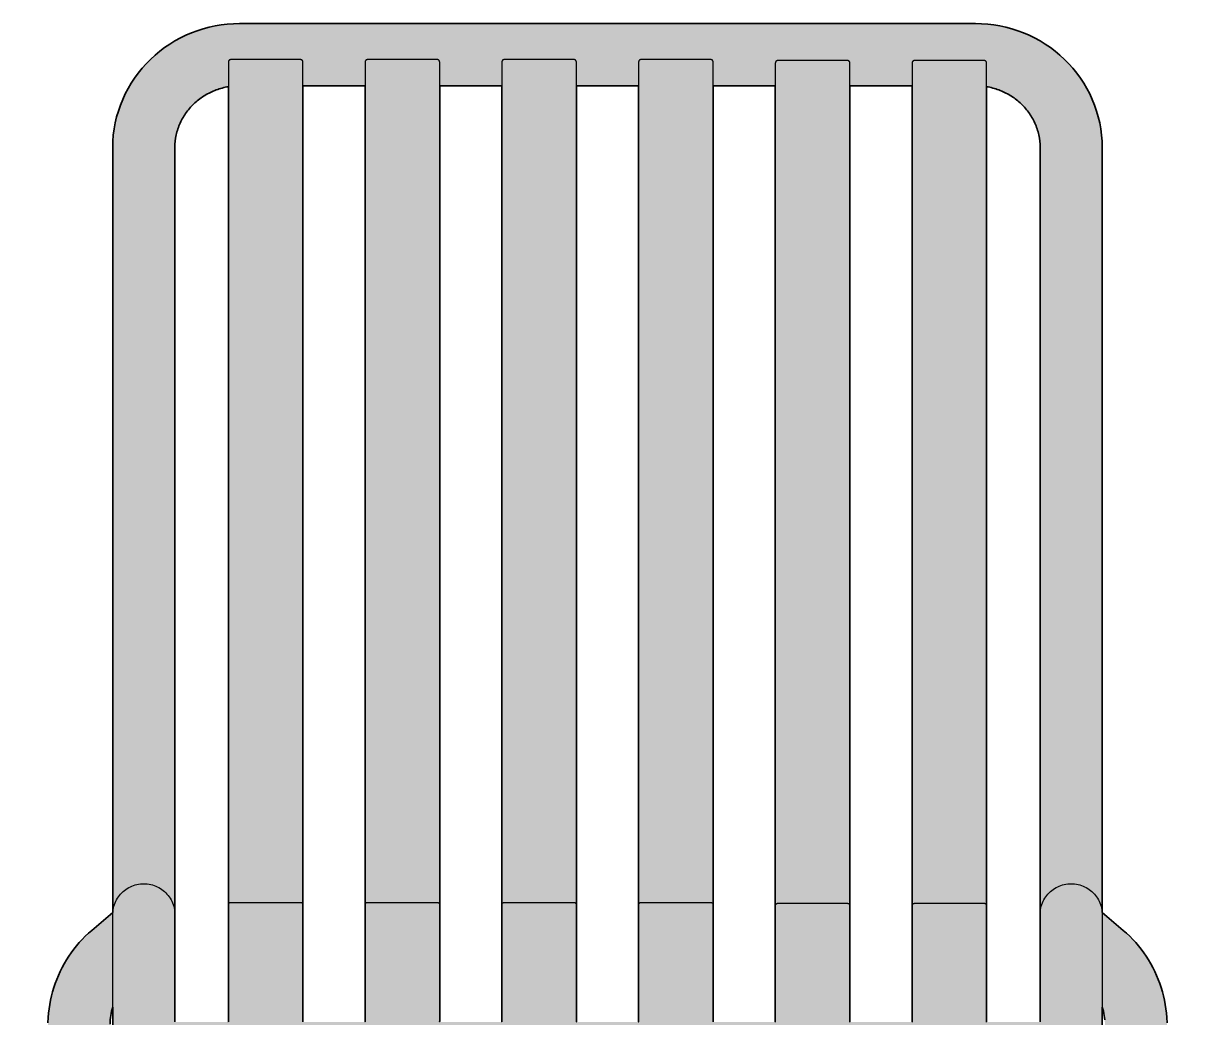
# Model space of a CAD drawing. Header units: millimetres. Extents: x 0 to 1796, y -960 to 800.
# Drawn here: x 172.1 to 642, y 399.8 to 799.7 of the extents above; entities that cross this region are included whole.
import ezdxf

# ---------------------------------------------------------------- set-up
doc = ezdxf.new("R2010")
doc.units = ezdxf.units.MM
doc.layers.add('Blocks', color=7, linetype='Continuous')
doc.layers.add('Blocks$Fill', color=7, linetype='Continuous', true_color=0xffffff)
doc.layers.add('Blocks$Inner', color=7, linetype='Continuous', lineweight=25, true_color=0x007f00)
doc.layers.add('Blocks$Outline', color=7, linetype='Continuous', lineweight=35, true_color=0xff3f3f)

# ---------------------------------------------------------------- blocks, each defined once
blk = doc.blocks.new('Palissade Chair Front')
at = {"layer": 'Blocks$Fill'}
h = blk.add_hatch(color=256, dxfattribs=at)
h.paths.add_polyline_path([(208.02, 442.14), (198.25, 433.75), (196.98, 432.55), (195.76, 431.31), (194.57, 430.02), (193.44, 428.7), (192.35, 427.33), (191.31, 425.93), (190.32, 424.49), (189.38, 423.02), (188.49, 421.52), (187.65, 419.98), (186.87, 418.42), (186.14, 416.83), (185.47, 415.22), (184.86, 413.59), (184.3, 411.93), (183.8, 410.26), (183.36, 408.57), (182.97, 406.86), (182.65, 405.15), (182.39, 403.42), (182.19, 401.69), (182.05, 399.95), (181.96, 397.71), (175.35, 20.39), (175.27, 19.06), (175.14, 17.74), (174.98, 16.42), (174.78, 15.1), (174.53, 13.8), (174.25, 12.47), (172.08, 3.19), (172.08, 3.18), (172.07, 3.16), (172.07, 3.15), (172.07, 3.13), (172.07, 3.12), (172.07, 3.1), (172.07, 3.09), (172.07, 3.07), (172.07, 3.06), (172.07, 3.04), (172.07, 3.02), (172.07, 3.01), (172.08, 2.99), (172.08, 2.98), (172.08, 2.96), (172.09, 2.94), (172.09, 2.93), (172.1, 2.91), (172.1, 2.9), (172.11, 2.88), (172.12, 2.86), (172.12, 2.85), (172.13, 2.83), (172.14, 2.82), (172.15, 2.8), (172.16, 2.78), (172.17, 2.77), (172.18, 2.75), (172.19, 2.73), (172.2, 2.72), (172.21, 2.7), (172.22, 2.68), (172.24, 2.67), (172.25, 2.65), (172.27, 2.63), (172.28, 2.62), (172.3, 2.6), (172.33, 2.57), (172.36, 2.53), (172.4, 2.5), (172.44, 2.47), (172.48, 2.43), (172.52, 2.4), (172.57, 2.37), (172.62, 2.33), (172.67, 2.3), (172.72, 2.27), (172.77, 2.23), (172.89, 2.16), (173.02, 2.1), (173.16, 2.03), (173.3, 1.96), (173.46, 1.89), (173.62, 1.83), (173.8, 1.76), (173.98, 1.69), (174.18, 1.63), (174.59, 1.5), (175.05, 1.37), (175.53, 1.25), (176.06, 1.13), (176.61, 1.01), (177.8, 0.8), (179.09, 0.6), (180.45, 0.44), (181.86, 0.29), (183.3, 0.18), (184.75, 0.09), (187.57, 0), (190.39, 0), (191.83, 0.04), (193.27, 0.1), (194.68, 0.2), (196.05, 0.32), (197.33, 0.47), (198.52, 0.64), (199.08, 0.74), (199.6, 0.84), (200.09, 0.95), (200.54, 1.06), (200.95, 1.18), (201.15, 1.24), (201.33, 1.3), (201.51, 1.36), (201.67, 1.42), (201.83, 1.48), (201.98, 1.54), (202.11, 1.61), (202.24, 1.67), (202.3, 1.7), (202.36, 1.73), (202.41, 1.76), (202.47, 1.8), (202.52, 1.83), (202.56, 1.86), (202.61, 1.89), (202.65, 1.92), (202.7, 1.96), (202.73, 1.99), (202.77, 2.02), (202.81, 2.05), (202.84, 2.09), (202.85, 2.1), (202.87, 2.12), (202.88, 2.13), (202.9, 2.15), (202.91, 2.17), (202.92, 2.18), (202.93, 2.2), (202.94, 2.21), (202.95, 2.23), (202.97, 2.25), (202.97, 2.26), (202.98, 2.28), (202.99, 2.29), (203, 2.31), (203.01, 2.33), (203.02, 2.34), (203.02, 2.36), (203.03, 2.37), (203.03, 2.39), (203.04, 2.41), (203.04, 2.42), (203.05, 2.44), (203.05, 2.45), (203.06, 2.47), (203.06, 2.49), (203.06, 2.5), (203.06, 2.52), (203.06, 2.53), (203.06, 2.55), (203.06, 2.56), (203.06, 2.58), (203.06, 2.59), (203.06, 2.6), (203.06, 2.61), (203.06, 2.63), (203.06, 2.64), (203.06, 2.65), (203.05, 2.67), (200.97, 13.33), (200.78, 14.65), (200.62, 15.96), (200.5, 17.29), (200.42, 18.61), (200.39, 19.94), (200.39, 21.29), (206.95, 397.26), (206.98, 398.14), (207.04, 398.99), (207.13, 399.85), (207.25, 400.7), (207.4, 401.55), (207.58, 402.39), (207.79, 403.22), (208.02, 404.05), (208.02, 395.56), (207.99, 20.17), (207.91, 18.59), (207.77, 17.01), (207.58, 15.44), (207.33, 13.87), (207.03, 12.31), (205.02, 2.85), (205.02, 2.84), (205.02, 2.83), (205.02, 2.83), (205.02, 2.82), (205.02, 2.81), (205.02, 2.8), (205.03, 2.8), (205.03, 2.79), (205.03, 2.78), (205.03, 2.77), (205.04, 2.76), (205.04, 2.76), (205.05, 2.75), (205.05, 2.74), (205.06, 2.73), (205.06, 2.73), (205.07, 2.72), (205.08, 2.71), (205.08, 2.7), (205.09, 2.7), (205.1, 2.69), (205.11, 2.68), (205.12, 2.67), (205.13, 2.67), (205.14, 2.66), (205.15, 2.65), (205.16, 2.64), (205.18, 2.63), (205.19, 2.63), (205.22, 2.61), (205.25, 2.59), (205.28, 2.58), (205.31, 2.56), (205.35, 2.55), (205.39, 2.53), (205.43, 2.52), (205.52, 2.48), (205.62, 2.45), (205.73, 2.42), (205.85, 2.39), (206.11, 2.33), (206.41, 2.27), (206.75, 2.2), (207.55, 2.09), (208.49, 1.97), (209.56, 1.87), (212.04, 1.69), (214.82, 1.57), (220.52, 1.47), (226.23, 1.57), (229, 1.69), (231.48, 1.87), (232.55, 1.97), (233.49, 2.09), (234.29, 2.2), (234.63, 2.27), (234.93, 2.33), (235.2, 2.39), (235.31, 2.42), (235.42, 2.45), (235.52, 2.48), (235.61, 2.52), (235.65, 2.53), (235.69, 2.55), (235.73, 2.56), (235.76, 2.58), (235.79, 2.59), (235.82, 2.61), (235.85, 2.63), (235.87, 2.63), (235.88, 2.64), (235.89, 2.65), (235.9, 2.66), (235.91, 2.67), (235.92, 2.67), (235.93, 2.68), (235.94, 2.69), (235.95, 2.7), (235.96, 2.7), (235.97, 2.71), (235.97, 2.72), (235.98, 2.73), (235.99, 2.73), (235.99, 2.74), (236, 2.75), (236, 2.76), (236.01, 2.76), (236.01, 2.77), (236.01, 2.78), (236.02, 2.79), (236.02, 2.8), (236.02, 2.8), (236.02, 2.81), (236.02, 2.82), (236.02, 2.83), (236.02, 2.83), (236.02, 2.84), (236.02, 2.85), (236.02, 2.86), (233.71, 13.87), (233.46, 15.44), (233.27, 17.01), (233.13, 18.59), (233.05, 20.17), (233.02, 21.76), (233.02, 373.1), (581.02, 373.1), (580.99, 20.17), (580.91, 18.59), (580.77, 17.01), (580.58, 15.44), (580.33, 13.87), (580.03, 12.31), (578.02, 2.85), (578.02, 2.84), (578.02, 2.83), (578.02, 2.83), (578.02, 2.82), (578.02, 2.81), (578.02, 2.8), (578.03, 2.8), (578.03, 2.79), (578.03, 2.78), (578.03, 2.77), (578.04, 2.76), (578.04, 2.76), (578.05, 2.75), (578.05, 2.74), (578.06, 2.73), (578.06, 2.73), (578.07, 2.72), (578.08, 2.71), (578.08, 2.7), (578.09, 2.7), (578.1, 2.69), (578.11, 2.68), (578.12, 2.67), (578.13, 2.67), (578.14, 2.66), (578.15, 2.65), (578.16, 2.64), (578.18, 2.63), (578.19, 2.63), (578.22, 2.61), (578.25, 2.59), (578.28, 2.58), (578.31, 2.56), (578.35, 2.55), (578.39, 2.53), (578.43, 2.52), (578.52, 2.48), (578.62, 2.45), (578.73, 2.42), (578.85, 2.39), (579.11, 2.33), (579.41, 2.27), (579.75, 2.2), (580.55, 2.09), (581.49, 1.97), (582.56, 1.87), (585.04, 1.69), (587.82, 1.57), (593.52, 1.47), (599.23, 1.57), (602, 1.69), (604.48, 1.87), (605.55, 1.97), (606.49, 2.09), (607.29, 2.2), (607.63, 2.27), (607.93, 2.33), (608.2, 2.39), (608.31, 2.42), (608.42, 2.45), (608.52, 2.48), (608.61, 2.52), (608.65, 2.53), (608.69, 2.55), (608.73, 2.56), (608.76, 2.58), (608.79, 2.59), (608.82, 2.61), (608.85, 2.63), (608.87, 2.63), (608.88, 2.64), (608.89, 2.65), (608.9, 2.66), (608.91, 2.67), (608.92, 2.67), (608.93, 2.68), (608.94, 2.69), (608.95, 2.7), (608.96, 2.7), (608.97, 2.71), (608.97, 2.72), (608.98, 2.73), (608.99, 2.73), (608.99, 2.74), (609, 2.75), (609, 2.76), (609.01, 2.76), (609.01, 2.77), (609.01, 2.78), (609.02, 2.79), (609.02, 2.8), (609.02, 2.8), (609.02, 2.81), (609.02, 2.82), (609.02, 2.83), (609.02, 2.83), (609.02, 2.84), (609.02, 2.85), (609.02, 2.86), (606.71, 13.87), (606.46, 15.44), (606.27, 17.01), (606.13, 18.59), (606.05, 20.17), (606.02, 21.76), (606.02, 395.56), (606.02, 404.05), (606.46, 402.39), (606.64, 401.55), (606.79, 400.7), (606.91, 399.85), (607, 398.99), (607.06, 398.14), (607.09, 397.26), (613.66, 19.94), (613.62, 18.61), (613.54, 17.29), (613.42, 15.96), (613.27, 14.65), (613.07, 13.33), (612.83, 12.03), (610.99, 2.65), (610.98, 2.64), (610.98, 2.63), (610.98, 2.61), (610.98, 2.6), (610.98, 2.59), (610.98, 2.58), (610.98, 2.56), (610.98, 2.55), (610.98, 2.53), (610.98, 2.52), (610.98, 2.5), (610.98, 2.49), (610.99, 2.47), (610.99, 2.45), (610.99, 2.44), (611, 2.42), (611, 2.41), (611.01, 2.39), (611.01, 2.37), (611.02, 2.36), (611.03, 2.34), (611.03, 2.33), (611.04, 2.31), (611.05, 2.29), (611.06, 2.28), (611.07, 2.26), (611.08, 2.25), (611.09, 2.23), (611.1, 2.21), (611.11, 2.2), (611.12, 2.18), (611.13, 2.17), (611.15, 2.15), (611.16, 2.13), (611.18, 2.12), (611.19, 2.1), (611.21, 2.09), (611.24, 2.05), (611.27, 2.02), (611.31, 1.99), (611.35, 1.96), (611.39, 1.92), (611.43, 1.89), (611.48, 1.86), (611.53, 1.83), (611.58, 1.8), (611.63, 1.76), (611.69, 1.73), (611.74, 1.7), (611.8, 1.67), (611.93, 1.61), (612.07, 1.54), (612.21, 1.48), (612.37, 1.42), (612.53, 1.36), (612.71, 1.3), (612.89, 1.24), (613.09, 1.18), (613.5, 1.06), (613.96, 0.95), (614.44, 0.84), (614.97, 0.74), (615.52, 0.64), (616.71, 0.47), (618, 0.32), (619.36, 0.2), (620.77, 0.1), (622.21, 0.04), (623.66, 0), (626.48, 0), (629.3, 0.09), (630.74, 0.18), (632.18, 0.29), (633.59, 0.44), (634.96, 0.6), (636.24, 0.8), (637.43, 1.01), (637.99, 1.13), (638.51, 1.25), (639, 1.37), (639.45, 1.5), (639.86, 1.63), (640.06, 1.69), (640.24, 1.76), (640.42, 1.83), (640.58, 1.89), (640.74, 1.96), (640.89, 2.03), (641.02, 2.1), (641.15, 2.16), (641.27, 2.23), (641.32, 2.27), (641.38, 2.3), (641.43, 2.33), (641.47, 2.37), (641.52, 2.4), (641.56, 2.43), (641.61, 2.47), (641.64, 2.5), (641.68, 2.53), (641.72, 2.57), (641.75, 2.6), (641.76, 2.62), (641.78, 2.63), (641.79, 2.65), (641.81, 2.67), (641.82, 2.68), (641.83, 2.7), (641.84, 2.72), (641.85, 2.73), (641.87, 2.75), (641.88, 2.77), (641.89, 2.78), (641.89, 2.8), (641.9, 2.82), (641.91, 2.83), (641.92, 2.85), (641.93, 2.86), (641.93, 2.88), (641.94, 2.9), (641.94, 2.91), (641.95, 2.93), (641.95, 2.94), (641.96, 2.96), (641.96, 2.98), (641.97, 2.99), (641.97, 3.01), (641.97, 3.02), (641.97, 3.04), (641.97, 3.06), (641.97, 3.07), (641.97, 3.09), (641.97, 3.1), (641.97, 3.12), (641.97, 3.13), (641.97, 3.15), (641.97, 3.16), (641.97, 3.18), (641.96, 3.19), (641.96, 3.21), (639.51, 13.8), (639.27, 15.1), (639.06, 16.42), (638.9, 17.74), (638.78, 19.06), (638.69, 20.39), (638.65, 21.72), (632, 399.95), (631.85, 401.69), (631.65, 403.42), (631.39, 405.15), (631.07, 406.86), (630.69, 408.57), (630.24, 410.26), (629.75, 411.93), (629.19, 413.59), (628.57, 415.22), (627.9, 416.83), (627.17, 418.42), (626.39, 419.98), (625.56, 421.52), (624.67, 423.02), (623.73, 424.49), (622.73, 425.93), (621.69, 427.33), (620.6, 428.7), (619.47, 430.02), (618.29, 431.31), (617.06, 432.55), (615.79, 433.75), (614.48, 434.91), (606.02, 442.14), (606.02, 749.8), (606.01, 751.04), (605.97, 752.28), (605.89, 753.52), (605.78, 754.75), (605.64, 755.98), (605.46, 757.21), (605.26, 758.43), (605.02, 759.64), (604.75, 760.85), (604.44, 762.05), (604.11, 763.24), (603.75, 764.42), (603.36, 765.59), (602.94, 766.76), (602.49, 767.91), (602.01, 769.05), (601.51, 770.18), (600.98, 771.29), (600.41, 772.39), (599.83, 773.48), (599.21, 774.55), (598.58, 775.61), (597.91, 776.65), (597.22, 777.68), (596.5, 778.69), (595.77, 779.68), (595, 780.65), (594.22, 781.6), (593.41, 782.53), (592.57, 783.45), (591.72, 784.34), (590.84, 785.2), (589.94, 786.05), (589.02, 786.88), (588.08, 787.68), (587.12, 788.45), (586.14, 789.21), (585.15, 789.94), (584.13, 790.64), (583.1, 791.32), (582.06, 791.98), (580.99, 792.61), (579.92, 793.22), (578.82, 793.8), (577.72, 794.35), (576.6, 794.88), (575.47, 795.38), (574.33, 795.85), (573.17, 796.3), (572.01, 796.72), (570.84, 797.11), (569.66, 797.48), (568.47, 797.82), (567.27, 798.12), (566.06, 798.4), (564.85, 798.65), (563.64, 798.87), (562.41, 799.06), (561.19, 799.23), (559.96, 799.36), (558.73, 799.46), (557.49, 799.53), (556.26, 799.56), (555.02, 799.57), (259.02, 799.57), (257.78, 799.57), (256.55, 799.53), (255.31, 799.46), (254.08, 799.36), (252.85, 799.23), (251.63, 799.07), (250.41, 798.88), (249.19, 798.66), (247.98, 798.41), (246.77, 798.13), (245.58, 797.82), (244.39, 797.48), (243.21, 797.12), (242.03, 796.72), (240.87, 796.3), (239.72, 795.86), (238.58, 795.38), (237.45, 794.88), (236.33, 794.35), (235.22, 793.8), (234.13, 793.21), (233.06, 792.61), (231.99, 791.98), (230.95, 791.32), (229.92, 790.64), (228.9, 789.93), (227.91, 789.2), (226.93, 788.45), (225.97, 787.67), (225.03, 786.87), (224.11, 786.05), (223.21, 785.2), (222.33, 784.33), (221.48, 783.44), (220.64, 782.53), (219.83, 781.6), (219.04, 780.64), (218.28, 779.67), (217.54, 778.68), (216.82, 777.68), (216.13, 776.65), (215.47, 775.61), (214.83, 774.55), (214.21, 773.48), (213.63, 772.39), (213.06, 771.29), (212.53, 770.17), (212.02, 769.05), (211.55, 767.91), (211.1, 766.76), (210.68, 765.59), (210.28, 764.42), (209.92, 763.24), (209.59, 762.05), (209.29, 760.85), (209.02, 759.64), (208.78, 758.43), (208.57, 757.21), (208.4, 755.99), (208.26, 754.76), (208.15, 753.52), (208.07, 752.28), (208.03, 751.04), (208.02, 749.8), (208.02, 467.11)], flags=0)
h.paths.add_polyline_path([(581.02, 467.11), (581.02, 441.34), (581.02, 441.2), (581.02, 441.05), (581.02, 398.1), (559.52, 398.1), (559.52, 402.87), (559.52, 774.2), (560.14, 774.08), (560.76, 773.96), (561.38, 773.82), (561.99, 773.66), (562.6, 773.49), (563.2, 773.31), (563.8, 773.11), (564.4, 772.9), (564.99, 772.68), (565.57, 772.44), (566.15, 772.18), (566.72, 771.92), (567.29, 771.64), (567.85, 771.34), (568.4, 771.04), (568.94, 770.72), (569.48, 770.38), (570.01, 770.04), (570.53, 769.68), (571.04, 769.31), (571.54, 768.93), (572.03, 768.53), (572.51, 768.12), (572.99, 767.7), (573.45, 767.27), (573.9, 766.83), (574.34, 766.38), (574.76, 765.91), (575.18, 765.44), (575.58, 764.95), (575.98, 764.46), (576.36, 763.95), (576.72, 763.44), (577.07, 762.91), (577.41, 762.38), (577.74, 761.84), (578.05, 761.29), (578.35, 760.73), (578.63, 760.17), (578.9, 759.6), (579.15, 759.02), (579.39, 758.43), (579.61, 757.84), (579.82, 757.25), (580.01, 756.64), (580.18, 756.04), (580.34, 755.43), (580.48, 754.81), (580.61, 754.19), (580.72, 753.57), (580.81, 752.95), (580.89, 752.32), (580.94, 751.69), (580.99, 751.06), (581.01, 750.43), (581.02, 749.8)], flags=0)
h.paths.add_polyline_path([(504.52, 774.57), (529.52, 774.57), (529.52, 398.1), (504.52, 398.1), (504.52, 402.87)], flags=0)
h.paths.add_polyline_path([(449.52, 774.57), (474.52, 774.57), (474.52, 398.1), (449.47, 398.1), (449.48, 398.15), (449.49, 398.18), (449.5, 398.21), (449.51, 398.24), (449.51, 398.28), (449.52, 398.31), (449.52, 398.34), (449.52, 398.38), (449.52, 403.25)], flags=0)
h.paths.add_polyline_path([(394.52, 774.57), (419.52, 774.57), (419.52, 398.38), (419.52, 398.34), (419.53, 398.31), (419.53, 398.28), (419.54, 398.24), (419.54, 398.21), (419.55, 398.18), (419.56, 398.15), (419.57, 398.11), (419.58, 398.1), (394.47, 398.1), (394.48, 398.15), (394.49, 398.18), (394.5, 398.21), (394.51, 398.24), (394.51, 398.28), (394.52, 398.31), (394.52, 398.34), (394.52, 398.38), (394.52, 403.25)], flags=0)
h.paths.add_polyline_path([(364.52, 774.57), (364.52, 398.38), (364.52, 398.34), (364.53, 398.31), (364.53, 398.28), (364.54, 398.24), (364.54, 398.21), (364.55, 398.18), (364.56, 398.15), (364.57, 398.11), (364.58, 398.1), (339.47, 398.1), (339.48, 398.15), (339.49, 398.18), (339.5, 398.21), (339.51, 398.24), (339.51, 398.28), (339.52, 398.31), (339.52, 398.34), (339.52, 398.38), (339.52, 403.25), (339.52, 774.57)], flags=0)
h.paths.add_polyline_path([(284.52, 774.57), (309.52, 774.57), (309.52, 398.38), (309.52, 398.34), (309.53, 398.31), (309.53, 398.28), (309.54, 398.24), (309.54, 398.21), (309.55, 398.18), (309.56, 398.15), (309.57, 398.11), (309.58, 398.1), (284.47, 398.1), (284.48, 398.15), (284.49, 398.18), (284.5, 398.21), (284.51, 398.24), (284.51, 398.28), (284.52, 398.31), (284.52, 398.34), (284.52, 398.38), (284.52, 403.25)], flags=0)
h.paths.add_polyline_path([(254.52, 774.2), (254.52, 398.38), (254.52, 398.34), (254.53, 398.31), (254.53, 398.28), (254.54, 398.24), (254.54, 398.21), (254.55, 398.18), (254.56, 398.15), (254.57, 398.11), (254.58, 398.1), (233.02, 398.1), (233.02, 441.2), (233.02, 441.27), (233.02, 467.11), (233.02, 749.8), (233.03, 750.43), (233.06, 751.06), (233.1, 751.69), (233.16, 752.32), (233.23, 752.95), (233.33, 753.57), (233.43, 754.19), (233.56, 754.81), (233.7, 755.43), (233.86, 756.04), (234.04, 756.64), (234.23, 757.25), (234.43, 757.84), (234.66, 758.43), (234.89, 759.02), (235.15, 759.6), (235.41, 760.17), (235.7, 760.73), (235.99, 761.29), (236.3, 761.84), (236.63, 762.38), (236.97, 762.91), (237.32, 763.44), (237.69, 763.95), (238.07, 764.46), (238.46, 764.95), (238.86, 765.44), (239.28, 765.91), (239.71, 766.38), (240.15, 766.83), (240.6, 767.27), (241.06, 767.7), (241.53, 768.12), (242.01, 768.53), (242.5, 768.93), (243.01, 769.31), (243.52, 769.68), (244.04, 770.04), (244.56, 770.38), (245.1, 770.72), (245.64, 771.04), (246.2, 771.34), (246.76, 771.64), (247.32, 771.92), (247.89, 772.18), (248.47, 772.44), (249.06, 772.68), (249.65, 772.9), (250.24, 773.11), (250.84, 773.31), (251.45, 773.49), (252.05, 773.66), (252.67, 773.82), (253.28, 773.96), (253.9, 774.08)], flags=0)
at = {"layer": 'Blocks$Inner'}
for p, q in [((284.52, 774.57), (309.52, 774.57)), ((339.52, 774.57), (364.52, 774.57)), ((394.52, 774.57), (419.52, 774.57)), ((449.52, 774.57), (474.52, 774.57)), ((504.52, 774.57), (529.52, 774.57)), ((581.02, 398.1), (581.02, 441.2))]:
    blk.add_line(p, q, dxfattribs=at)
for points in [[(284.52, 398.38), (284.52, 403.25), (284.52, 779.3), (284.52, 784.17), (284.52, 784.2), (284.52, 784.24), (284.51, 784.27), (284.51, 784.3), (284.5, 784.33), (284.49, 784.37), (284.48, 784.4), (284.47, 784.43), (284.46, 784.46), (284.45, 784.49), (284.44, 784.53), (284.42, 784.56), (284.41, 784.59), (284.39, 784.62), (284.37, 784.64), (284.35, 784.67), (284.34, 784.7), (284.32, 784.73), (284.29, 784.75), (284.27, 784.78), (284.25, 784.8), (284.22, 784.83), (284.2, 784.85), (284.17, 784.87), (284.15, 784.89), (284.12, 784.91), (284.09, 784.93), (284.07, 784.95), (284.04, 784.97), (284.01, 784.98), (283.98, 785), (283.95, 785.01), (283.92, 785.03), (283.88, 785.04), (283.85, 785.05), (283.82, 785.06), (283.79, 785.07), (283.76, 785.07), (283.72, 785.08), (283.69, 785.09), (283.66, 785.09), (283.62, 785.09), (283.59, 785.1), (283.55, 785.1), (283.52, 785.1), (255.52, 785.1), (255.49, 785.1), (255.45, 785.1), (255.42, 785.09), (255.39, 785.09), (255.35, 785.09), (255.32, 785.08), (255.29, 785.07), (255.25, 785.07), (255.22, 785.06), (255.19, 785.05), (255.16, 785.04), (255.13, 785.03), (255.1, 785.01), (255.07, 785), (255.04, 784.98), (255.01, 784.97), (254.98, 784.95), (254.95, 784.93), (254.92, 784.91), (254.89, 784.89), (254.87, 784.87), (254.84, 784.85), (254.82, 784.83), (254.79, 784.8), (254.77, 784.78), (254.75, 784.75), (254.73, 784.73), (254.71, 784.7), (254.69, 784.67), (254.67, 784.64), (254.65, 784.62), (254.64, 784.59), (254.62, 784.56), (254.61, 784.53), (254.59, 784.49), (254.58, 784.46), (254.57, 784.43), (254.56, 784.4), (254.55, 784.37), (254.54, 784.33), (254.54, 784.3), (254.53, 784.27), (254.53, 784.24), (254.52, 784.2), (254.52, 784.17), (254.52, 779.3), (254.52, 403.25), (254.52, 398.38)], [(339.52, 398.38), (339.52, 403.25), (339.52, 779.3), (339.52, 784.17), (339.52, 784.2), (339.52, 784.24), (339.51, 784.27), (339.51, 784.3), (339.5, 784.33), (339.49, 784.37), (339.48, 784.4), (339.47, 784.43), (339.46, 784.46), (339.45, 784.49), (339.44, 784.53), (339.42, 784.56), (339.41, 784.59), (339.39, 784.62), (339.37, 784.64), (339.35, 784.67), (339.34, 784.7), (339.32, 784.73), (339.29, 784.75), (339.27, 784.78), (339.25, 784.8), (339.22, 784.83), (339.2, 784.85), (339.17, 784.87), (339.15, 784.89), (339.12, 784.91), (339.09, 784.93), (339.07, 784.95), (339.04, 784.97), (339.01, 784.98), (338.98, 785), (338.95, 785.01), (338.92, 785.03), (338.88, 785.04), (338.85, 785.05), (338.82, 785.06), (338.79, 785.07), (338.76, 785.07), (338.72, 785.08), (338.69, 785.09), (338.66, 785.09), (338.62, 785.09), (338.59, 785.1), (338.55, 785.1), (338.52, 785.1), (310.52, 785.1), (310.49, 785.1), (310.45, 785.1), (310.42, 785.09), (310.39, 785.09), (310.35, 785.09), (310.32, 785.08), (310.29, 785.07), (310.25, 785.07), (310.22, 785.06), (310.19, 785.05), (310.16, 785.04), (310.13, 785.03), (310.1, 785.01), (310.07, 785), (310.04, 784.98), (310.01, 784.97), (309.98, 784.95), (309.95, 784.93), (309.92, 784.91), (309.89, 784.89), (309.87, 784.87), (309.84, 784.85), (309.82, 784.83), (309.79, 784.8), (309.77, 784.78), (309.75, 784.75), (309.73, 784.73), (309.71, 784.7), (309.69, 784.67), (309.67, 784.64), (309.65, 784.62), (309.64, 784.59), (309.62, 784.56), (309.61, 784.53), (309.59, 784.49), (309.58, 784.46), (309.57, 784.43), (309.56, 784.4), (309.55, 784.37), (309.54, 784.33), (309.54, 784.3), (309.53, 784.27), (309.53, 784.24), (309.52, 784.2), (309.52, 784.17), (309.52, 779.3), (309.52, 403.25), (309.52, 398.38)], [(394.52, 398.38), (394.52, 403.25), (394.52, 779.3), (394.52, 784.17), (394.52, 784.2), (394.52, 784.24), (394.51, 784.27), (394.51, 784.3), (394.5, 784.33), (394.49, 784.37), (394.48, 784.4), (394.47, 784.43), (394.46, 784.46), (394.45, 784.49), (394.44, 784.53), (394.42, 784.56), (394.41, 784.59), (394.39, 784.62), (394.37, 784.64), (394.35, 784.67), (394.34, 784.7), (394.32, 784.73), (394.29, 784.75), (394.27, 784.78), (394.25, 784.8), (394.22, 784.83), (394.2, 784.85), (394.17, 784.87), (394.15, 784.89), (394.12, 784.91), (394.09, 784.93), (394.07, 784.95), (394.04, 784.97), (394.01, 784.98), (393.98, 785), (393.95, 785.01), (393.92, 785.03), (393.88, 785.04), (393.85, 785.05), (393.82, 785.06), (393.79, 785.07), (393.76, 785.07), (393.72, 785.08), (393.69, 785.09), (393.66, 785.09), (393.62, 785.09), (393.59, 785.1), (393.55, 785.1), (393.52, 785.1), (365.52, 785.1), (365.49, 785.1), (365.45, 785.1), (365.42, 785.09), (365.39, 785.09), (365.35, 785.09), (365.32, 785.08), (365.29, 785.07), (365.25, 785.07), (365.22, 785.06), (365.19, 785.05), (365.16, 785.04), (365.13, 785.03), (365.1, 785.01), (365.07, 785), (365.04, 784.98), (365.01, 784.97), (364.98, 784.95), (364.95, 784.93), (364.92, 784.91), (364.89, 784.89), (364.87, 784.87), (364.84, 784.85), (364.82, 784.83), (364.79, 784.8), (364.77, 784.78), (364.75, 784.75), (364.73, 784.73), (364.71, 784.7), (364.69, 784.67), (364.67, 784.64), (364.65, 784.62), (364.64, 784.59), (364.62, 784.56), (364.61, 784.53), (364.59, 784.49), (364.58, 784.46), (364.57, 784.43), (364.56, 784.4), (364.55, 784.37), (364.54, 784.33), (364.54, 784.3), (364.53, 784.27), (364.53, 784.24), (364.52, 784.2), (364.52, 784.17), (364.52, 779.3), (364.52, 403.25), (364.52, 398.38)], [(449.52, 398.38), (449.52, 403.25), (449.52, 779.3), (449.52, 784.17), (449.52, 784.2), (449.52, 784.24), (449.51, 784.27), (449.51, 784.3), (449.5, 784.33), (449.49, 784.37), (449.48, 784.4), (449.47, 784.43), (449.46, 784.46), (449.45, 784.49), (449.44, 784.53), (449.42, 784.56), (449.41, 784.59), (449.39, 784.62), (449.37, 784.64), (449.35, 784.67), (449.34, 784.7), (449.32, 784.73), (449.29, 784.75), (449.27, 784.78), (449.25, 784.8), (449.22, 784.83), (449.2, 784.85), (449.17, 784.87), (449.15, 784.89), (449.12, 784.91), (449.09, 784.93), (449.07, 784.95), (449.04, 784.97), (449.01, 784.98), (448.98, 785), (448.95, 785.01), (448.92, 785.03), (448.88, 785.04), (448.85, 785.05), (448.82, 785.06), (448.79, 785.07), (448.76, 785.07), (448.72, 785.08), (448.69, 785.09), (448.66, 785.09), (448.62, 785.09), (448.59, 785.1), (448.55, 785.1), (448.52, 785.1), (420.52, 785.1), (420.49, 785.1), (420.45, 785.1), (420.42, 785.09), (420.39, 785.09), (420.35, 785.09), (420.32, 785.08), (420.29, 785.07), (420.25, 785.07), (420.22, 785.06), (420.19, 785.05), (420.16, 785.04), (420.13, 785.03), (420.1, 785.01), (420.07, 785), (420.04, 784.98), (420.01, 784.97), (419.98, 784.95), (419.95, 784.93), (419.92, 784.91), (419.89, 784.89), (419.87, 784.87), (419.84, 784.85), (419.82, 784.83), (419.79, 784.8), (419.77, 784.78), (419.75, 784.75), (419.73, 784.73), (419.71, 784.7), (419.69, 784.67), (419.67, 784.64), (419.65, 784.62), (419.64, 784.59), (419.62, 784.56), (419.61, 784.53), (419.59, 784.49), (419.58, 784.46), (419.57, 784.43), (419.56, 784.4), (419.55, 784.37), (419.54, 784.33), (419.54, 784.3), (419.53, 784.27), (419.53, 784.24), (419.52, 784.2), (419.52, 784.17), (419.52, 779.3), (419.52, 403.25), (419.52, 398.38)], [(504.52, 398), (504.52, 402.87), (504.52, 778.93), (504.52, 783.79), (504.52, 783.83), (504.52, 783.86), (504.51, 783.89), (504.51, 783.93), (504.5, 783.96), (504.49, 783.99), (504.48, 784.03), (504.47, 784.06), (504.46, 784.09), (504.45, 784.12), (504.44, 784.15), (504.42, 784.18), (504.41, 784.21), (504.39, 784.24), (504.37, 784.27), (504.35, 784.3), (504.34, 784.33), (504.32, 784.35), (504.29, 784.38), (504.27, 784.4), (504.25, 784.43), (504.22, 784.45), (504.2, 784.48), (504.17, 784.5), (504.15, 784.52), (504.12, 784.54), (504.09, 784.56), (504.07, 784.58), (504.04, 784.59), (504.01, 784.61), (503.98, 784.62), (503.95, 784.64), (503.92, 784.65), (503.88, 784.66), (503.85, 784.67), (503.82, 784.68), (503.79, 784.69), (503.76, 784.7), (503.72, 784.71), (503.69, 784.71), (503.66, 784.72), (503.62, 784.72), (503.59, 784.72), (503.55, 784.72), (503.52, 784.72), (475.52, 784.72), (475.49, 784.72), (475.45, 784.72), (475.42, 784.72), (475.39, 784.72), (475.35, 784.71), (475.32, 784.71), (475.29, 784.7), (475.25, 784.69), (475.22, 784.68), (475.19, 784.67), (475.16, 784.66), (475.13, 784.65), (475.1, 784.64), (475.07, 784.62), (475.04, 784.61), (475.01, 784.59), (474.98, 784.58), (474.95, 784.56), (474.92, 784.54), (474.89, 784.52), (474.87, 784.5), (474.84, 784.48), (474.82, 784.45), (474.79, 784.43), (474.77, 784.4), (474.75, 784.38), (474.73, 784.35), (474.71, 784.33), (474.69, 784.3), (474.67, 784.27), (474.65, 784.24), (474.64, 784.21), (474.62, 784.18), (474.61, 784.15), (474.59, 784.12), (474.58, 784.09), (474.57, 784.06), (474.56, 784.03), (474.55, 783.99), (474.54, 783.96), (474.54, 783.93), (474.53, 783.89), (474.53, 783.86), (474.52, 783.83), (474.52, 783.79), (474.52, 778.93), (474.52, 402.87), (474.52, 398)], [(559.52, 398), (559.52, 402.87), (559.52, 778.93), (559.52, 783.79), (559.52, 783.83), (559.52, 783.86), (559.51, 783.89), (559.51, 783.93), (559.5, 783.96), (559.49, 783.99), (559.48, 784.03), (559.47, 784.06), (559.46, 784.09), (559.45, 784.12), (559.44, 784.15), (559.42, 784.18), (559.41, 784.21), (559.39, 784.24), (559.37, 784.27), (559.35, 784.3), (559.34, 784.33), (559.32, 784.35), (559.29, 784.38), (559.27, 784.4), (559.25, 784.43), (559.22, 784.45), (559.2, 784.48), (559.17, 784.5), (559.15, 784.52), (559.12, 784.54), (559.09, 784.56), (559.07, 784.58), (559.04, 784.59), (559.01, 784.61), (558.98, 784.62), (558.95, 784.64), (558.92, 784.65), (558.88, 784.66), (558.85, 784.67), (558.82, 784.68), (558.79, 784.69), (558.76, 784.7), (558.72, 784.71), (558.69, 784.71), (558.66, 784.72), (558.62, 784.72), (558.59, 784.72), (558.55, 784.72), (558.52, 784.72), (530.52, 784.72), (530.49, 784.72), (530.45, 784.72), (530.42, 784.72), (530.39, 784.72), (530.35, 784.71), (530.32, 784.71), (530.29, 784.7), (530.25, 784.69), (530.22, 784.68), (530.19, 784.67), (530.16, 784.66), (530.13, 784.65), (530.1, 784.64), (530.07, 784.62), (530.04, 784.61), (530.01, 784.59), (529.98, 784.58), (529.95, 784.56), (529.92, 784.54), (529.89, 784.52), (529.87, 784.5), (529.84, 784.48), (529.82, 784.45), (529.79, 784.43), (529.77, 784.4), (529.75, 784.38), (529.73, 784.35), (529.71, 784.33), (529.69, 784.3), (529.67, 784.27), (529.65, 784.24), (529.64, 784.21), (529.62, 784.18), (529.61, 784.15), (529.59, 784.12), (529.58, 784.09), (529.57, 784.06), (529.56, 784.03), (529.55, 783.99), (529.54, 783.96), (529.54, 783.93), (529.53, 783.89), (529.53, 783.86), (529.52, 783.83), (529.52, 783.79), (529.52, 778.93), (529.52, 402.87), (529.52, 398)], [(208.02, 442.14), (208.02, 467.11), (208.02, 749.8)], [(233.02, 749.8), (233.02, 467.11), (233.02, 441.27)], [(581.02, 441.27), (581.02, 467.11), (581.02, 749.8)], [(606.02, 749.8), (606.02, 467.11), (606.02, 442.14)], [(208.02, 404.05), (207.79, 403.22), (207.58, 402.39), (207.4, 401.55), (207.25, 400.7), (207.13, 399.85), (207.04, 398.99)], [(181.96, 397.71), (182.05, 399.95), (182.19, 401.69), (182.39, 403.42), (182.65, 405.15), (182.97, 406.86), (183.36, 408.57), (183.8, 410.26), (184.3, 411.93), (184.86, 413.59), (185.47, 415.22), (186.14, 416.83), (186.87, 418.42), (187.65, 419.98), (188.49, 421.52), (189.38, 423.02), (190.32, 424.49), (191.31, 425.93), (192.35, 427.33), (193.44, 428.7), (194.57, 430.02), (195.76, 431.31), (196.98, 432.55), (198.25, 433.75), (199.57, 434.92), (208.06, 442.17)], [(254.52, 445.19), (254.52, 445.16), (254.52, 445.19), (254.52, 445.23), (254.52, 445.26), (254.53, 445.3), (254.53, 445.33), (254.54, 445.37), (254.55, 445.4), (254.56, 445.44), (254.57, 445.47), (254.58, 445.51), (254.59, 445.54), (254.6, 445.57), (254.62, 445.61), (254.63, 445.64), (254.65, 445.67), (254.67, 445.7), (254.68, 445.73), (254.7, 445.76), (254.73, 445.79), (254.75, 445.82), (254.77, 445.84), (254.79, 445.87), (254.82, 445.9), (254.84, 445.92), (254.87, 445.95), (254.9, 445.97), (254.93, 445.99), (254.95, 446.01), (254.98, 446.03), (255.01, 446.05), (255.04, 446.07), (255.08, 446.09), (255.11, 446.1), (255.14, 446.12), (255.17, 446.13), (255.21, 446.14), (255.24, 446.15), (255.28, 446.16), (255.31, 446.17), (255.34, 446.18), (255.38, 446.19), (255.41, 446.19), (255.45, 446.2), (255.49, 446.2), (255.52, 446.2), (283.52, 446.2), (283.56, 446.2), (283.59, 446.2), (283.63, 446.19), (283.66, 446.19), (283.7, 446.18), (283.73, 446.17), (283.77, 446.16), (283.8, 446.15), (283.84, 446.14), (283.87, 446.13), (283.9, 446.12), (283.93, 446.1), (283.97, 446.09), (284, 446.07), (284.03, 446.05), (284.06, 446.03), (284.09, 446.01), (284.12, 445.99), (284.15, 445.97), (284.17, 445.95), (284.2, 445.92), (284.22, 445.9), (284.25, 445.87), (284.27, 445.84), (284.3, 445.82), (284.32, 445.79), (284.34, 445.76), (284.36, 445.73), (284.38, 445.7), (284.39, 445.67), (284.41, 445.64), (284.43, 445.61), (284.44, 445.57), (284.45, 445.54), (284.47, 445.51), (284.48, 445.47), (284.49, 445.44), (284.5, 445.4), (284.5, 445.37), (284.51, 445.33), (284.51, 445.3), (284.52, 445.26), (284.52, 445.23), (284.52, 445.19), (284.52, 445.16), (284.52, 445.19)], [(309.52, 445.19), (309.52, 445.16), (309.52, 445.19), (309.52, 445.23), (309.52, 445.26), (309.53, 445.3), (309.53, 445.33), (309.54, 445.37), (309.55, 445.4), (309.56, 445.44), (309.57, 445.47), (309.58, 445.51), (309.59, 445.54), (309.6, 445.57), (309.62, 445.61), (309.63, 445.64), (309.65, 445.67), (309.67, 445.7), (309.68, 445.73), (309.7, 445.76), (309.73, 445.79), (309.75, 445.82), (309.77, 445.84), (309.79, 445.87), (309.82, 445.9), (309.84, 445.92), (309.87, 445.95), (309.9, 445.97), (309.93, 445.99), (309.95, 446.01), (309.98, 446.03), (310.01, 446.05), (310.04, 446.07), (310.08, 446.09), (310.11, 446.1), (310.14, 446.12), (310.17, 446.13), (310.21, 446.14), (310.24, 446.15), (310.28, 446.16), (310.31, 446.17), (310.34, 446.18), (310.38, 446.19), (310.41, 446.19), (310.45, 446.2), (310.49, 446.2), (310.52, 446.2), (338.52, 446.2), (338.56, 446.2), (338.59, 446.2), (338.63, 446.19), (338.66, 446.19), (338.7, 446.18), (338.73, 446.17), (338.77, 446.16), (338.8, 446.15), (338.84, 446.14), (338.87, 446.13), (338.9, 446.12), (338.93, 446.1), (338.97, 446.09), (339, 446.07), (339.03, 446.05), (339.06, 446.03), (339.09, 446.01), (339.12, 445.99), (339.15, 445.97), (339.17, 445.95), (339.2, 445.92), (339.22, 445.9), (339.25, 445.87), (339.27, 445.84), (339.3, 445.82), (339.32, 445.79), (339.34, 445.76), (339.36, 445.73), (339.38, 445.7), (339.39, 445.67), (339.41, 445.64), (339.43, 445.61), (339.44, 445.57), (339.45, 445.54), (339.47, 445.51), (339.48, 445.47), (339.49, 445.44), (339.5, 445.4), (339.5, 445.37), (339.51, 445.33), (339.51, 445.3), (339.52, 445.26), (339.52, 445.23), (339.52, 445.19), (339.52, 445.16), (339.52, 445.19)], [(364.52, 445.19), (364.52, 445.16), (364.52, 445.19), (364.52, 445.23), (364.52, 445.26), (364.53, 445.3), (364.53, 445.33), (364.54, 445.37), (364.55, 445.4), (364.56, 445.44), (364.57, 445.47), (364.58, 445.51), (364.59, 445.54), (364.6, 445.57), (364.62, 445.61), (364.63, 445.64), (364.65, 445.67), (364.67, 445.7), (364.68, 445.73), (364.7, 445.76), (364.73, 445.79), (364.75, 445.82), (364.77, 445.84), (364.79, 445.87), (364.82, 445.9), (364.84, 445.92), (364.87, 445.95), (364.9, 445.97), (364.93, 445.99), (364.95, 446.01), (364.98, 446.03), (365.01, 446.05), (365.04, 446.07), (365.08, 446.09), (365.11, 446.1), (365.14, 446.12), (365.17, 446.13), (365.21, 446.14), (365.24, 446.15), (365.28, 446.16), (365.31, 446.17), (365.34, 446.18), (365.38, 446.19), (365.41, 446.19), (365.45, 446.2), (365.49, 446.2), (365.52, 446.2), (393.52, 446.2), (393.56, 446.2), (393.59, 446.2), (393.63, 446.19), (393.66, 446.19), (393.7, 446.18), (393.73, 446.17), (393.77, 446.16), (393.8, 446.15), (393.84, 446.14), (393.87, 446.13), (393.9, 446.12), (393.93, 446.1), (393.97, 446.09), (394, 446.07), (394.03, 446.05), (394.06, 446.03), (394.09, 446.01), (394.12, 445.99), (394.15, 445.97), (394.17, 445.95), (394.2, 445.92), (394.22, 445.9), (394.25, 445.87), (394.27, 445.84), (394.3, 445.82), (394.32, 445.79), (394.34, 445.76), (394.36, 445.73), (394.38, 445.7), (394.39, 445.67), (394.41, 445.64), (394.43, 445.61), (394.44, 445.57), (394.45, 445.54), (394.47, 445.51), (394.48, 445.47), (394.49, 445.44), (394.5, 445.4), (394.5, 445.37), (394.51, 445.33), (394.51, 445.3), (394.52, 445.26), (394.52, 445.23), (394.52, 445.19), (394.52, 445.16), (394.52, 445.19)], [(419.52, 445.19), (419.52, 445.16), (419.52, 445.19), (419.52, 445.23), (419.52, 445.26), (419.53, 445.3), (419.53, 445.33), (419.54, 445.37), (419.55, 445.4), (419.56, 445.44), (419.57, 445.47), (419.58, 445.51), (419.59, 445.54), (419.6, 445.57), (419.62, 445.61), (419.63, 445.64), (419.65, 445.67), (419.67, 445.7), (419.68, 445.73), (419.7, 445.76), (419.73, 445.79), (419.75, 445.82), (419.77, 445.84), (419.79, 445.87), (419.82, 445.9), (419.84, 445.92), (419.87, 445.95), (419.9, 445.97), (419.93, 445.99), (419.95, 446.01), (419.98, 446.03), (420.01, 446.05), (420.04, 446.07), (420.08, 446.09), (420.11, 446.1), (420.14, 446.12), (420.17, 446.13), (420.21, 446.14), (420.24, 446.15), (420.28, 446.16), (420.31, 446.17), (420.34, 446.18), (420.38, 446.19), (420.41, 446.19), (420.45, 446.2), (420.49, 446.2), (420.52, 446.2), (448.52, 446.2), (448.56, 446.2), (448.59, 446.2), (448.63, 446.19), (448.66, 446.19), (448.7, 446.18), (448.73, 446.17), (448.77, 446.16), (448.8, 446.15), (448.84, 446.14), (448.87, 446.13), (448.9, 446.12), (448.93, 446.1), (448.97, 446.09), (449, 446.07), (449.03, 446.05), (449.06, 446.03), (449.09, 446.01), (449.12, 445.99), (449.15, 445.97), (449.17, 445.95), (449.2, 445.92), (449.22, 445.9), (449.25, 445.87), (449.27, 445.84), (449.3, 445.82), (449.32, 445.79), (449.34, 445.76), (449.36, 445.73), (449.38, 445.7), (449.39, 445.67), (449.41, 445.64), (449.43, 445.61), (449.44, 445.57), (449.45, 445.54), (449.47, 445.51), (449.48, 445.47), (449.49, 445.44), (449.5, 445.4), (449.5, 445.37), (449.51, 445.33), (449.51, 445.3), (449.52, 445.26), (449.52, 445.23), (449.52, 445.19), (449.52, 445.16), (449.52, 445.19)], [(474.52, 444.82), (474.52, 444.78), (474.52, 444.82), (474.52, 444.85), (474.52, 444.89), (474.53, 444.92), (474.53, 444.96), (474.54, 444.99), (474.55, 445.03), (474.56, 445.06), (474.57, 445.1), (474.58, 445.13), (474.59, 445.17), (474.6, 445.2), (474.62, 445.23), (474.63, 445.26), (474.65, 445.29), (474.67, 445.33), (474.68, 445.36), (474.7, 445.39), (474.73, 445.41), (474.75, 445.44), (474.77, 445.47), (474.79, 445.5), (474.82, 445.52), (474.84, 445.55), (474.87, 445.57), (474.9, 445.59), (474.93, 445.62), (474.95, 445.64), (474.98, 445.66), (475.01, 445.68), (475.04, 445.69), (475.08, 445.71), (475.11, 445.73), (475.14, 445.74), (475.17, 445.76), (475.21, 445.77), (475.24, 445.78), (475.28, 445.79), (475.31, 445.8), (475.34, 445.81), (475.38, 445.81), (475.41, 445.82), (475.45, 445.82), (475.49, 445.82), (475.52, 445.83), (503.52, 445.83), (503.56, 445.82), (503.59, 445.82), (503.63, 445.82), (503.66, 445.81), (503.7, 445.81), (503.73, 445.8), (503.77, 445.79), (503.8, 445.78), (503.84, 445.77), (503.87, 445.76), (503.9, 445.74), (503.93, 445.73), (503.97, 445.71), (504, 445.69), (504.03, 445.68), (504.06, 445.66), (504.09, 445.64), (504.12, 445.62), (504.15, 445.59), (504.17, 445.57), (504.2, 445.55), (504.22, 445.52), (504.25, 445.5), (504.27, 445.47), (504.3, 445.44), (504.32, 445.41), (504.34, 445.39), (504.36, 445.36), (504.38, 445.33), (504.39, 445.29), (504.41, 445.26), (504.43, 445.23), (504.44, 445.2), (504.45, 445.17), (504.47, 445.13), (504.48, 445.1), (504.49, 445.06), (504.5, 445.03), (504.5, 444.99), (504.51, 444.96), (504.51, 444.92), (504.52, 444.89), (504.52, 444.85), (504.52, 444.82), (504.52, 444.78), (504.52, 444.82)], [(529.52, 444.82), (529.52, 444.78), (529.52, 444.82), (529.52, 444.85), (529.52, 444.89), (529.53, 444.92), (529.53, 444.96), (529.54, 444.99), (529.55, 445.03), (529.56, 445.06), (529.57, 445.1), (529.58, 445.13), (529.59, 445.17), (529.6, 445.2), (529.62, 445.23), (529.63, 445.26), (529.65, 445.29), (529.67, 445.33), (529.68, 445.36), (529.7, 445.39), (529.73, 445.41), (529.75, 445.44), (529.77, 445.47), (529.79, 445.5), (529.82, 445.52), (529.84, 445.55), (529.87, 445.57), (529.9, 445.59), (529.93, 445.62), (529.95, 445.64), (529.98, 445.66), (530.01, 445.68), (530.04, 445.69), (530.08, 445.71), (530.11, 445.73), (530.14, 445.74), (530.17, 445.76), (530.21, 445.77), (530.24, 445.78), (530.28, 445.79), (530.31, 445.8), (530.34, 445.81), (530.38, 445.81), (530.41, 445.82), (530.45, 445.82), (530.49, 445.82), (530.52, 445.83), (558.52, 445.83), (558.56, 445.82), (558.59, 445.82), (558.63, 445.82), (558.66, 445.81), (558.7, 445.81), (558.73, 445.8), (558.77, 445.79), (558.8, 445.78), (558.84, 445.77), (558.87, 445.76), (558.9, 445.74), (558.93, 445.73), (558.97, 445.71), (559, 445.69), (559.03, 445.68), (559.06, 445.66), (559.09, 445.64), (559.12, 445.62), (559.15, 445.59), (559.17, 445.57), (559.2, 445.55), (559.22, 445.52), (559.25, 445.5), (559.27, 445.47), (559.3, 445.44), (559.32, 445.41), (559.34, 445.39), (559.36, 445.36), (559.38, 445.33), (559.39, 445.29), (559.41, 445.26), (559.43, 445.23), (559.44, 445.2), (559.45, 445.17), (559.47, 445.13), (559.48, 445.1), (559.49, 445.06), (559.5, 445.03), (559.5, 444.99), (559.51, 444.96), (559.51, 444.92), (559.52, 444.89), (559.52, 444.85), (559.52, 444.82), (559.52, 444.78), (559.52, 444.82)], [(605.98, 442.17), (614.48, 434.91), (615.79, 433.75), (617.06, 432.55), (618.29, 431.31), (619.47, 430.02), (620.6, 428.7), (621.69, 427.33), (622.73, 425.93), (623.73, 424.49), (624.67, 423.02), (625.56, 421.52), (626.39, 419.98), (627.17, 418.42), (627.9, 416.83), (628.57, 415.22), (629.19, 413.59), (629.75, 411.93), (630.24, 410.26), (630.69, 408.57), (631.07, 406.86), (631.39, 405.15), (631.65, 403.42), (631.85, 401.69), (632, 399.95), (632.09, 397.71)], [(607, 398.99), (606.91, 399.85), (606.79, 400.7), (606.64, 401.55), (606.46, 402.39), (606.26, 403.22), (606.02, 404.05)], [(208.02, 395.56), (208.02, 441.2)], [(233.02, 441.2), (233.02, 398.1)], [(606.02, 441.2), (606.02, 395.56)]]:
    blk.add_lwpolyline(points, dxfattribs=at)
for points, degree in [([(208.02, 749.8), (207.92, 763.08), (219.55, 789.02), (245.82, 799.68), (259.02, 799.57)], 3), ([(259.02, 799.57), (555.02, 799.57)], 1), ([(555.02, 799.57), (568.22, 799.67), (594.52, 789.04), (606.1, 763.07), (606.02, 749.8)], 3), ([(254.52, 774.2), (252.86, 773.92), (249.59, 773.05), (245.02, 770.86), (240.95, 767.83), (237.55, 764.05), (234.98, 759.67), (233.38, 754.85), (233.02, 751.48), (233.02, 749.8)], 3), ([(581.02, 749.8), (581.02, 751.48), (580.66, 754.85), (579.06, 759.67), (576.49, 764.05), (573.1, 767.83), (569.03, 770.86), (564.45, 773.05), (561.18, 773.92), (559.52, 774.2)], 3), ([(208.02, 441.2), (208.02, 443.07), (208.87, 446.81), (212.46, 451.31), (217.64, 453.8), (223.4, 453.8), (228.58, 451.31), (232.17, 446.81), (233.02, 443.07), (233.02, 441.2)], 3), ([(581.02, 441.2), (581.02, 443.07), (581.87, 446.81), (585.46, 451.31), (590.64, 453.8), (596.4, 453.8), (601.58, 451.31), (605.17, 446.81), (606.02, 443.07), (606.02, 441.2)], 3)]:
    blk.add_open_spline(points, degree=degree, dxfattribs=at)
at = {"layer": 'Blocks$Outline'}
for points in [[(254.52, 774.2), (254.52, 403.25), (254.52, 398.38), (254.52, 398.34), (254.53, 398.31), (254.53, 398.28), (254.54, 398.24), (254.54, 398.21), (254.55, 398.18), (254.56, 398.15), (254.57, 398.11), (254.58, 398.1)], [(284.52, 774.57), (309.52, 774.57)], [(284.52, 403.25), (284.52, 774.57)], [(309.52, 774.57), (309.52, 403.25), (309.52, 398.38), (309.52, 398.34), (309.53, 398.31), (309.53, 398.28), (309.54, 398.24), (309.54, 398.21), (309.55, 398.18), (309.56, 398.15), (309.57, 398.11), (309.58, 398.1)], [(339.52, 403.25), (339.52, 774.57)], [(339.52, 774.57), (364.52, 774.57)], [(364.52, 774.57), (364.52, 403.25), (364.52, 398.38), (364.52, 398.34), (364.53, 398.31), (364.53, 398.28), (364.54, 398.24), (364.54, 398.21), (364.55, 398.18), (364.56, 398.15), (364.57, 398.11), (364.58, 398.1)], [(394.52, 774.57), (419.52, 774.57)], [(394.52, 403.25), (394.52, 774.57)], [(419.52, 774.57), (419.52, 403.25), (419.52, 398.38), (419.52, 398.34), (419.53, 398.31), (419.53, 398.28), (419.54, 398.24), (419.54, 398.21), (419.55, 398.18), (419.56, 398.15), (419.57, 398.11), (419.58, 398.1)], [(449.52, 774.57), (474.52, 774.57)], [(449.52, 403.25), (449.52, 774.57)], [(474.52, 774.57), (474.52, 402.87), (474.52, 398.1)], [(504.52, 774.57), (529.52, 774.57)], [(504.52, 402.87), (504.52, 774.57)], [(529.52, 774.57), (529.52, 402.87), (529.52, 398.1)], [(559.52, 402.87), (559.52, 774.2)], [(208.02, 467.11), (208.02, 442.14)], [(233.02, 441.27), (233.02, 467.11)], [(581.02, 467.11), (581.02, 441.34)], [(208.02, 442.14), (199.57, 434.92), (198.25, 433.75), (196.98, 432.55), (195.76, 431.31), (194.57, 430.02), (193.44, 428.7), (192.35, 427.33), (191.31, 425.93), (190.32, 424.49), (189.38, 423.02), (188.49, 421.52), (187.65, 419.98), (186.87, 418.42), (186.14, 416.83), (185.47, 415.22), (184.86, 413.59), (184.3, 411.93), (183.8, 410.26), (183.36, 408.57), (182.97, 406.86), (182.65, 405.15), (182.39, 403.42), (182.19, 401.69), (182.05, 399.95), (181.96, 397.71)], [(606.02, 404.05), (606.26, 403.22), (606.46, 402.39), (606.64, 401.55), (606.79, 400.7), (606.91, 399.85), (607, 398.99)], [(632.09, 397.71), (632, 399.95), (631.85, 401.69), (631.65, 403.42), (631.39, 405.15), (631.07, 406.86), (630.69, 408.57), (630.24, 410.26), (629.75, 411.93), (629.19, 413.59), (628.57, 415.22), (627.9, 416.83), (627.17, 418.42), (626.39, 419.98), (625.56, 421.52), (624.67, 423.02), (623.73, 424.49), (622.73, 425.93), (621.69, 427.33), (620.6, 428.7), (619.47, 430.02), (618.29, 431.31), (617.06, 432.55), (615.79, 433.75), (614.48, 434.91), (606.02, 442.14)], [(206.95, 397.26), (206.98, 398.14), (207.04, 398.99), (207.13, 399.85), (207.25, 400.7), (207.4, 401.55), (207.58, 402.39), (207.79, 403.22), (208.02, 404.05)], [(284.47, 398.1), (284.47, 398.11), (284.48, 398.15), (284.49, 398.18), (284.5, 398.21), (284.51, 398.24), (284.51, 398.28), (284.52, 398.31), (284.52, 398.34), (284.52, 398.38), (284.52, 403.25)], [(339.47, 398.1), (339.47, 398.11), (339.48, 398.15), (339.49, 398.18), (339.5, 398.21), (339.51, 398.24), (339.51, 398.28), (339.52, 398.31), (339.52, 398.34), (339.52, 398.38), (339.52, 403.25)], [(394.47, 398.1), (394.47, 398.11), (394.48, 398.15), (394.49, 398.18), (394.5, 398.21), (394.51, 398.24), (394.51, 398.28), (394.52, 398.31), (394.52, 398.34), (394.52, 398.38), (394.52, 403.25)], [(449.47, 398.1), (449.47, 398.11), (449.48, 398.15), (449.49, 398.18), (449.5, 398.21), (449.51, 398.24), (449.51, 398.28), (449.52, 398.31), (449.52, 398.34), (449.52, 398.38), (449.52, 403.25)], [(504.52, 398.1), (504.52, 402.87)], [(559.52, 398.1), (559.52, 402.87)]]:
    blk.add_lwpolyline(points, dxfattribs=at)
for points, knots in [([(606.02, 442.14), (606.02, 450.46), (606.02, 458.79), (606.02, 467.11), (606.02, 561.34), (606.02, 655.57), (606.02, 749.8), (606.1, 763.07), (594.52, 789.04), (568.22, 799.67), (555.02, 799.57), (456.35, 799.57), (357.69, 799.57), (259.02, 799.57), (245.82, 799.68), (219.55, 789.02), (207.92, 763.08), (208.02, 749.8), (208.02, 655.57), (208.02, 561.34), (208.02, 467.11)], [-607.631682, -607.631682, -607.631682, -607.631682, -582.685067, -582.685067, -582.685067, -300, -300, -300, -299, -298, -298, -298, -2, -2, -2, -1, 0, 0, 0, 282.685067, 282.685067, 282.685067, 282.685067]), ([(233.02, 467.11), (233.02, 561.34), (233.02, 655.57), (233.02, 749.8), (233.02, 751.48), (233.38, 754.85), (234.98, 759.67), (237.55, 764.05), (240.95, 767.83), (245.02, 770.86), (249.59, 773.05), (252.86, 773.92), (254.52, 774.2)], [-289.685067, -289.685067, -289.685067, -289.685067, -7, -7, -7, -6, -5, -4, -3, -2, -1, 0, 0, 0, 0]), ([(559.52, 774.2), (561.18, 773.92), (564.45, 773.05), (569.03, 770.86), (573.1, 767.83), (576.49, 764.05), (579.06, 759.67), (580.66, 754.85), (581.02, 751.48), (581.02, 749.8), (581.02, 655.57), (581.02, 561.34), (581.02, 467.11)], [-289.685067, -289.685067, -289.685067, -289.685067, -288.685067, -287.685067, -286.685067, -285.685067, -284.685067, -283.685067, -282.685067, -282.685067, -282.685067, 0, 0, 0, 0]), ([(233.02, 398.1), (233.02, 408.6), (233.02, 422.92), (233.02, 437.28), (233.02, 441.15), (233.02, 441.2), (233.02, 441.22), (233.02, 441.25), (233.02, 441.27)], [-95.743057, -95.743057, -95.743057, -95.743057, -64.237115, -52.790178, -52.638901, -52.638901, -52.638901, -52.626237, -52.626237, -52.626237, -52.626237]), ([(581.02, 441.34), (581.02, 441.32), (581.02, 441.27), (581.02, 441.22), (581.02, 441.2), (581.02, 441.15), (581.02, 437.28), (581.02, 422.92), (581.02, 408.6), (581.02, 398.1)], [-43.12974, -43.12974, -43.12974, -43.12974, -43.116825, -43.104161, -43.104161, -43.104161, -42.952883, -31.505947, -0.000004, -0.000004, -0.000004, -0.000004])]:
    blk.add_open_spline(points, degree=3, knots=knots, dxfattribs=at)
for points in [[(208.02, 404.05), (208.02, 401.22), (208.02, 398.39), (208.02, 395.56)], [(606.02, 395.56), (606.02, 398.39), (606.02, 401.22), (606.02, 404.05)]]:
    blk.add_open_spline(points, degree=3, dxfattribs=at)

msp = doc.modelspace()

# ---------------------------------------------------------------- block references
at = {"layer": 'Blocks'}
msp.add_blockref('Palissade Chair Front', (0, 0), dxfattribs=at)

doc.saveas('drawing.dxf')
